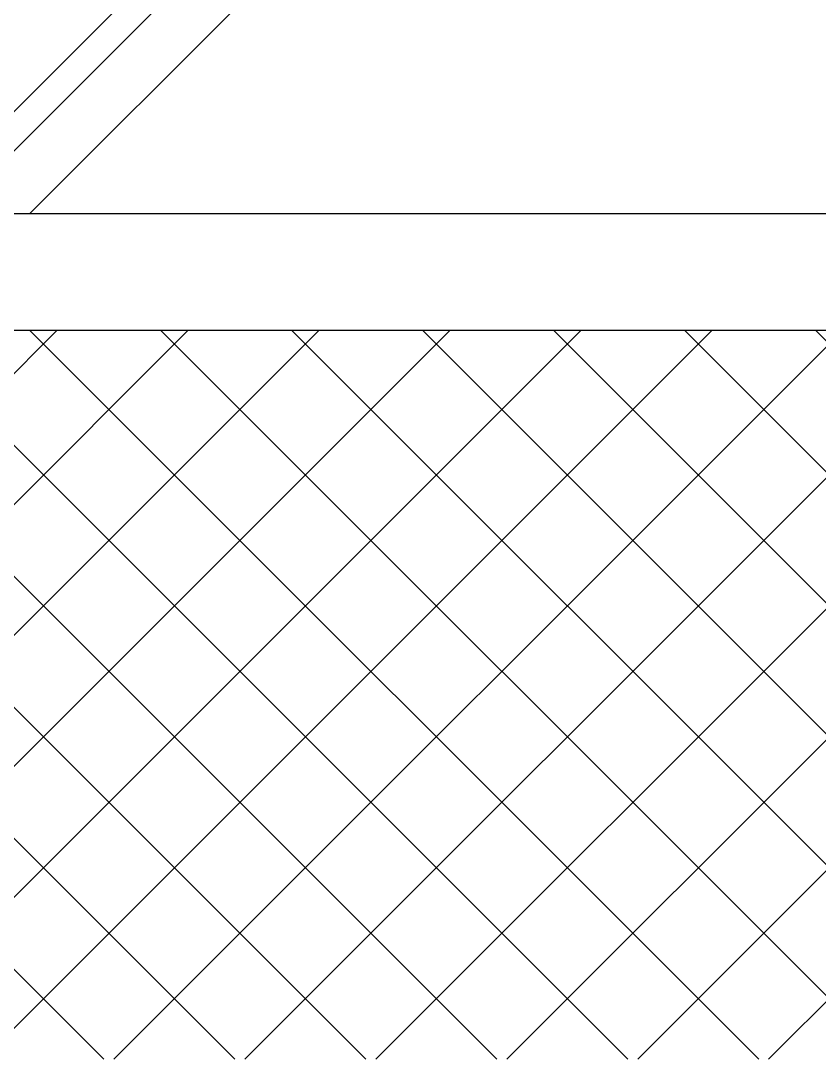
# Model space of a CAD drawing. Header units: millimetres. Extents: x 1734 to 22014, y 983 to 3953.
# Drawn here: x 19655.8 to 19710.6, y 1764.1 to 1835.3 of the extents above; entities that cross this region are included whole.
import ezdxf

# ---------------------------------------------------------------- set-up
doc = ezdxf.new("R2010")
doc.units = ezdxf.units.MM
for name, color, linetype in [('ELEV_hatch', 8, 'Continuous'), ('MATERIALS_transparent glass', 133, 'Continuous'), ('SURVEY_frames', 3, 'Continuous')]:
    doc.layers.add(name, color=color, linetype=linetype)

msp = doc.modelspace()

# ---------------------------------------------------------------- hatches: boundary and pattern name
at = {"layer": 'MATERIALS_transparent glass'}
h = msp.add_hatch(dxfattribs=at)
h.set_pattern_fill('AR-RROOF', color=144, scale=2.5, angle=-60.02541, style=0)
h.set_pattern_definition([(45, (18656.07, 5679.164), (53.8815, 143.6841), [952.5, -127, 317.5, -63.5]), (45, (18693.34, 5761.33), (-104.62, 14.8174), [190.5, -20.955, 381, -47.625]), (45, (18640.355, 5739.78), (203.4028, 263.5705), [508, -88.9, 254, -63.5])])
h.paths.add_polyline_path([(19605.913, 1822.116), (20013.982, 1822.116), (20013.982, 2106.116), (19605.913, 2106.116)])
at = {"layer": 'SURVEY_frames'}
h = msp.add_hatch(dxfattribs=at)
h.set_pattern_fill('ANSI37', color=144, scale=2, angle=-195.02541, style=0)
h.set_pattern_definition([(315, (18656.0706, 5679.1635), (4.490128, 4.490128), []), (45, (18656.0706, 5679.1635), (-4.490128, 4.490128), [])])
h.paths.add_polyline_path([(21080.175, 1764.116), (21080.175, 1814.116), (19456.527, 1814.116), (19456.448, 1764.116)])

# ---------------------------------------------------------------- linework, layer by layer
at = {"layer": 'ELEV_hatch', "color": 144}
msp.add_lwpolyline([(19605.913, 1822.116), (20013.982, 1822.116), (20013.982, 2106.116), (19605.913, 2106.116)], close=True, dxfattribs=at)
at = {"layer": 'SURVEY_frames', "color": 144}
for p, q in [((19605.913, 1822.116), (20104.128, 1822.116)), ((19456.448, 1814.116), (21080.175, 1814.116))]:
    msp.add_line(p, q, dxfattribs=at)

doc.saveas('drawing.dxf')
